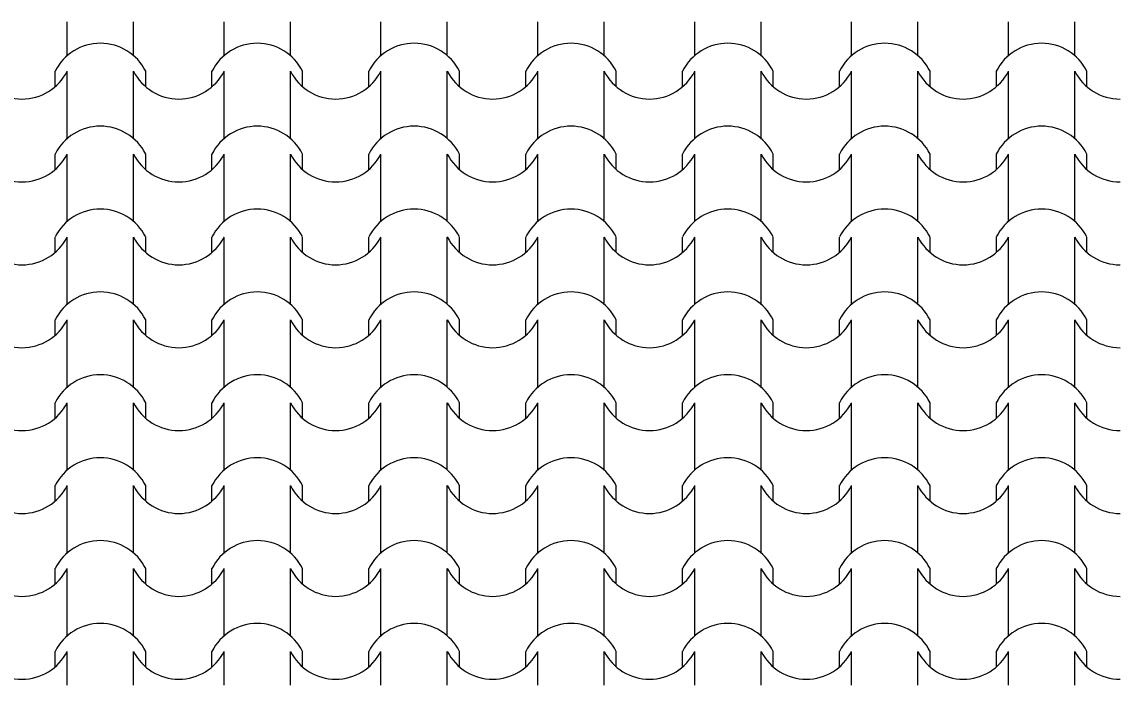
# Model space of a CAD drawing. Header units: feet. Extents: x 2791058 to 2855058, y -67651 to -26651.
# Drawn here: x 2827356 to 2831338, y -41152 to -38747 of the extents above; entities that cross this region are included whole.
import ezdxf

# ---------------------------------------------------------------- set-up
doc = ezdxf.new("R2010")
doc.units = ezdxf.units.FT
doc.header["$MEASUREMENT"] = 0
doc.layers.add('Dimensioning - General', color=7, linetype='Continuous')
doc.layers.add('Dimensioning - General_Pen_No__1', color=7, linetype='Continuous', lineweight=0)
doc.layers.add('Structural - Bearing_Pen_No__82', color=7, linetype='Continuous', lineweight=0, true_color=0xaaaaaa)
doc.styles.add('GENERATED_STYLE_2', font='arial.ttf')
doc.dimstyles.new('GENERATED_STYLE__2', dxfattribs={"dimtxt": 250, "dimasz": 190, "dimexe": 0.18, "dimexo": 3, "dimgap": 0.09, "dimtad": 1, "dimtih": 1, "dimtoh": 1, "dimlfac": 0.001, "dimzin": 0, "dimdsep": 46, "dimtxsty": 'GENERATED_STYLE_2', "dimblk": 'ARROWHEAD_2', "dimblk1": 'ARROWHEAD_2', "dimblk2": 'ARROWHEAD_2', "dimcen": 0.09, "dimclrd": 7, "dimclre": 7, "dimclrt": 7, "dimadec": 0, "dimazin": 0, "dimtfac": 1, "dimtdec": 4, "dimtmove": 0, "dimatfit": 3, "dimfxl": 1, "dimtolj": 1, "dimtzin": 0, "dimarcsym": 0})

# ---------------------------------------------------------------- blocks, each defined once
blk = doc.blocks.new('*X6', base_point=(2247653.8, -76425))
at = {"layer": 'Structural - Bearing_Pen_No__82', "color": 253, "linetype": 'Continuous', "lineweight": 0, "true_color": 0xaaaaaa}
for p, q in [((2827520, -38868.6), (2827520, -38746.7)), ((2827760.5, -38868.6), (2827760.5, -38746.7)), ((2828089, -38868.6), (2828089, -38746.7)), ((2828329.4, -38868.6), (2828329.4, -38746.7)), ((2828657.9, -38868.6), (2828657.9, -38746.7)), ((2828898.4, -38868.6), (2828898.4, -38746.7)), ((2829226.9, -38868.6), (2829226.9, -38746.7)), ((2829467.4, -38868.6), (2829467.4, -38746.7)), ((2829795.8, -38868.6), (2829795.8, -38746.7)), ((2830036.3, -38868.6), (2830036.3, -38746.7)), ((2830364.8, -38868.6), (2830364.8, -38746.7)), ((2830605.3, -38868.6), (2830605.3, -38746.7)), ((2830933.8, -38868.6), (2830933.8, -38746.7)), ((2831174.2, -38868.6), (2831174.2, -38746.7)), ((2827476, -38981.5), (2827476, -38925.4)), ((2827520, -39047.4), (2827520, -38925.4)), ((2827760.5, -39047.4), (2827760.5, -38925.4)), ((2827804.5, -38981.5), (2827804.5, -38925.4)), ((2828045, -38981.5), (2828045, -38925.4)), ((2828089, -39047.4), (2828089, -38925.4)), ((2828329.4, -39047.4), (2828329.4, -38925.4)), ((2828373.4, -38981.5), (2828373.4, -38925.4)), ((2828613.9, -38981.5), (2828613.9, -38925.4)), ((2828657.9, -39047.4), (2828657.9, -38925.4)), ((2828898.4, -39047.4), (2828898.4, -38925.4)), ((2828942.4, -38981.5), (2828942.4, -38925.4)), ((2829182.9, -38981.5), (2829182.9, -38925.4)), ((2829226.9, -39047.4), (2829226.9, -38925.4)), ((2829467.4, -39047.4), (2829467.4, -38925.4)), ((2829511.4, -38981.5), (2829511.4, -38925.4)), ((2829751.8, -38981.5), (2829751.8, -38925.4)), ((2829795.8, -39047.4), (2829795.8, -38925.4)), ((2830036.3, -39047.4), (2830036.3, -38925.4)), ((2830080.3, -38981.5), (2830080.3, -38925.4)), ((2830320.8, -38981.5), (2830320.8, -38925.4)), ((2830364.8, -39047.4), (2830364.8, -38925.4)), ((2830605.3, -39047.4), (2830605.3, -38925.4)), ((2830649.3, -38981.5), (2830649.3, -38925.4)), ((2830889.8, -38981.5), (2830889.8, -38925.4)), ((2830933.8, -39047.4), (2830933.8, -38925.4)), ((2831174.2, -39047.4), (2831174.2, -38925.4)), ((2831218.2, -38981.5), (2831218.2, -38925.4)), ((2827520, -39169.3), (2827520, -39047.4)), ((2827760.5, -39169.3), (2827760.5, -39047.4)), ((2828089, -39169.3), (2828089, -39047.4)), ((2828329.4, -39169.3), (2828329.4, -39047.4)), ((2828657.9, -39169.3), (2828657.9, -39047.4)), ((2828898.4, -39169.3), (2828898.4, -39047.4)), ((2829226.9, -39169.3), (2829226.9, -39047.4)), ((2829467.4, -39169.3), (2829467.4, -39047.4)), ((2829795.8, -39169.3), (2829795.8, -39047.4)), ((2830036.3, -39169.3), (2830036.3, -39047.4)), ((2830364.8, -39169.3), (2830364.8, -39047.4)), ((2830605.3, -39169.3), (2830605.3, -39047.4)), ((2830933.8, -39169.3), (2830933.8, -39047.4)), ((2831174.2, -39169.3), (2831174.2, -39047.4)), ((2827476, -39282.2), (2827476, -39226.1)), ((2827520, -39348), (2827520, -39226.1)), ((2827760.5, -39348), (2827760.5, -39226.1)), ((2827804.5, -39282.2), (2827804.5, -39226.1)), ((2828045, -39282.2), (2828045, -39226.1)), ((2828089, -39348), (2828089, -39226.1)), ((2828329.4, -39348), (2828329.4, -39226.1)), ((2828373.4, -39282.2), (2828373.4, -39226.1)), ((2828613.9, -39282.2), (2828613.9, -39226.1)), ((2828657.9, -39348), (2828657.9, -39226.1)), ((2828898.4, -39348), (2828898.4, -39226.1)), ((2828942.4, -39282.2), (2828942.4, -39226.1)), ((2829182.9, -39282.2), (2829182.9, -39226.1)), ((2829226.9, -39348), (2829226.9, -39226.1)), ((2829467.4, -39348), (2829467.4, -39226.1)), ((2829511.4, -39282.2), (2829511.4, -39226.1)), ((2829751.8, -39282.2), (2829751.8, -39226.1)), ((2829795.8, -39348), (2829795.8, -39226.1)), ((2830036.3, -39348), (2830036.3, -39226.1)), ((2830080.3, -39282.2), (2830080.3, -39226.1)), ((2830320.8, -39282.2), (2830320.8, -39226.1)), ((2830364.8, -39348), (2830364.8, -39226.1)), ((2830605.3, -39348), (2830605.3, -39226.1)), ((2830649.3, -39282.2), (2830649.3, -39226.1)), ((2830889.8, -39282.2), (2830889.8, -39226.1)), ((2830933.8, -39348), (2830933.8, -39226.1)), ((2831174.2, -39348), (2831174.2, -39226.1)), ((2831218.2, -39282.2), (2831218.2, -39226.1)), ((2827520, -39470), (2827520, -39348)), ((2827760.5, -39470), (2827760.5, -39348)), ((2828089, -39470), (2828089, -39348)), ((2828329.4, -39470), (2828329.4, -39348)), ((2828657.9, -39470), (2828657.9, -39348)), ((2828898.4, -39470), (2828898.4, -39348)), ((2829226.9, -39470), (2829226.9, -39348)), ((2829467.4, -39470), (2829467.4, -39348)), ((2829795.8, -39470), (2829795.8, -39348)), ((2830036.3, -39470), (2830036.3, -39348)), ((2830364.8, -39470), (2830364.8, -39348)), ((2830605.3, -39470), (2830605.3, -39348)), ((2830933.8, -39470), (2830933.8, -39348)), ((2831174.2, -39470), (2831174.2, -39348)), ((2827476, -39582.8), (2827476, -39526.8)), ((2827520, -39648.7), (2827520, -39526.8)), ((2827760.5, -39648.7), (2827760.5, -39526.8)), ((2827804.5, -39582.8), (2827804.5, -39526.8)), ((2828045, -39582.8), (2828045, -39526.8)), ((2828089, -39648.7), (2828089, -39526.8)), ((2828329.4, -39648.7), (2828329.4, -39526.8)), ((2828373.4, -39582.8), (2828373.4, -39526.8)), ((2828613.9, -39582.8), (2828613.9, -39526.8)), ((2828657.9, -39648.7), (2828657.9, -39526.8)), ((2828898.4, -39648.7), (2828898.4, -39526.8)), ((2828942.4, -39582.8), (2828942.4, -39526.8)), ((2829182.9, -39582.8), (2829182.9, -39526.8)), ((2829226.9, -39648.7), (2829226.9, -39526.8)), ((2829467.4, -39648.7), (2829467.4, -39526.8)), ((2829511.4, -39582.8), (2829511.4, -39526.8)), ((2829751.8, -39582.8), (2829751.8, -39526.8)), ((2829795.8, -39648.7), (2829795.8, -39526.8)), ((2830036.3, -39648.7), (2830036.3, -39526.8)), ((2830080.3, -39582.8), (2830080.3, -39526.8)), ((2830320.8, -39582.8), (2830320.8, -39526.8)), ((2830364.8, -39648.7), (2830364.8, -39526.8)), ((2830605.3, -39648.7), (2830605.3, -39526.8)), ((2830649.3, -39582.8), (2830649.3, -39526.8)), ((2830889.8, -39582.8), (2830889.8, -39526.8)), ((2830933.8, -39648.7), (2830933.8, -39526.8)), ((2831174.2, -39648.7), (2831174.2, -39526.8)), ((2831218.2, -39582.8), (2831218.2, -39526.8)), ((2827520, -39770.6), (2827520, -39648.7)), ((2827760.5, -39770.6), (2827760.5, -39648.7)), ((2828089, -39770.6), (2828089, -39648.7)), ((2828329.4, -39770.6), (2828329.4, -39648.7)), ((2828657.9, -39770.6), (2828657.9, -39648.7)), ((2828898.4, -39770.6), (2828898.4, -39648.7)), ((2829226.9, -39770.6), (2829226.9, -39648.7)), ((2829467.4, -39770.6), (2829467.4, -39648.7)), ((2829795.8, -39770.6), (2829795.8, -39648.7)), ((2830036.3, -39770.6), (2830036.3, -39648.7)), ((2830364.8, -39770.6), (2830364.8, -39648.7)), ((2830605.3, -39770.6), (2830605.3, -39648.7)), ((2830933.8, -39770.6), (2830933.8, -39648.7)), ((2831174.2, -39770.6), (2831174.2, -39648.7)), ((2827476, -39883.5), (2827476, -39827.4)), ((2827520, -39949.4), (2827520, -39827.4)), ((2827760.5, -39949.4), (2827760.5, -39827.4)), ((2827804.5, -39883.5), (2827804.5, -39827.4)), ((2828045, -39883.5), (2828045, -39827.4)), ((2828089, -39949.4), (2828089, -39827.4)), ((2828329.4, -39949.4), (2828329.4, -39827.4)), ((2828373.4, -39883.5), (2828373.4, -39827.4)), ((2828613.9, -39883.5), (2828613.9, -39827.4)), ((2828657.9, -39949.4), (2828657.9, -39827.4)), ((2828898.4, -39949.4), (2828898.4, -39827.4)), ((2828942.4, -39883.5), (2828942.4, -39827.4)), ((2829182.9, -39883.5), (2829182.9, -39827.4)), ((2829226.9, -39949.4), (2829226.9, -39827.4)), ((2829467.4, -39949.4), (2829467.4, -39827.4)), ((2829511.4, -39883.5), (2829511.4, -39827.4)), ((2829751.8, -39883.5), (2829751.8, -39827.4)), ((2829795.8, -39949.4), (2829795.8, -39827.4)), ((2830036.3, -39949.4), (2830036.3, -39827.4)), ((2830080.3, -39883.5), (2830080.3, -39827.4)), ((2830320.8, -39883.5), (2830320.8, -39827.4)), ((2830364.8, -39949.4), (2830364.8, -39827.4)), ((2830605.3, -39949.4), (2830605.3, -39827.4)), ((2830649.3, -39883.5), (2830649.3, -39827.4)), ((2830889.8, -39883.5), (2830889.8, -39827.4)), ((2830933.8, -39949.4), (2830933.8, -39827.4)), ((2831174.2, -39949.4), (2831174.2, -39827.4)), ((2831218.2, -39883.5), (2831218.2, -39827.4)), ((2827520, -40071.3), (2827520, -39949.4)), ((2827760.5, -40071.3), (2827760.5, -39949.4)), ((2828089, -40071.3), (2828089, -39949.4)), ((2828329.4, -40071.3), (2828329.4, -39949.4)), ((2828657.9, -40071.3), (2828657.9, -39949.4)), ((2828898.4, -40071.3), (2828898.4, -39949.4)), ((2829226.9, -40071.3), (2829226.9, -39949.4)), ((2829467.4, -40071.3), (2829467.4, -39949.4)), ((2829795.8, -40071.3), (2829795.8, -39949.4)), ((2830036.3, -40071.3), (2830036.3, -39949.4)), ((2830364.8, -40071.3), (2830364.8, -39949.4)), ((2830605.3, -40071.3), (2830605.3, -39949.4)), ((2830933.8, -40071.3), (2830933.8, -39949.4)), ((2831174.2, -40071.3), (2831174.2, -39949.4)), ((2827476, -40184.2), (2827476, -40128.1)), ((2827520, -40250), (2827520, -40128.1)), ((2827760.5, -40250), (2827760.5, -40128.1)), ((2827804.5, -40184.2), (2827804.5, -40128.1)), ((2828045, -40184.2), (2828045, -40128.1)), ((2828089, -40250), (2828089, -40128.1)), ((2828329.4, -40250), (2828329.4, -40128.1)), ((2828373.4, -40184.2), (2828373.4, -40128.1)), ((2828613.9, -40184.2), (2828613.9, -40128.1)), ((2828657.9, -40250), (2828657.9, -40128.1)), ((2828898.4, -40250), (2828898.4, -40128.1)), ((2828942.4, -40184.2), (2828942.4, -40128.1)), ((2829182.9, -40184.2), (2829182.9, -40128.1)), ((2829226.9, -40250), (2829226.9, -40128.1)), ((2829467.4, -40250), (2829467.4, -40128.1)), ((2829511.4, -40184.2), (2829511.4, -40128.1)), ((2829751.8, -40184.2), (2829751.8, -40128.1)), ((2829795.8, -40250), (2829795.8, -40128.1)), ((2830036.3, -40250), (2830036.3, -40128.1)), ((2830080.3, -40184.2), (2830080.3, -40128.1)), ((2830320.8, -40184.2), (2830320.8, -40128.1)), ((2830364.8, -40250), (2830364.8, -40128.1)), ((2830605.3, -40250), (2830605.3, -40128.1)), ((2830649.3, -40184.2), (2830649.3, -40128.1)), ((2830889.8, -40184.2), (2830889.8, -40128.1)), ((2830933.8, -40250), (2830933.8, -40128.1)), ((2831174.2, -40250), (2831174.2, -40128.1)), ((2831218.2, -40184.2), (2831218.2, -40128.1)), ((2827520, -40372), (2827520, -40250)), ((2827760.5, -40372), (2827760.5, -40250)), ((2828089, -40372), (2828089, -40250)), ((2828329.4, -40372), (2828329.4, -40250)), ((2828657.9, -40372), (2828657.9, -40250)), ((2828898.4, -40372), (2828898.4, -40250)), ((2829226.9, -40372), (2829226.9, -40250)), ((2829467.4, -40372), (2829467.4, -40250)), ((2829795.8, -40372), (2829795.8, -40250)), ((2830036.3, -40372), (2830036.3, -40250)), ((2830364.8, -40372), (2830364.8, -40250)), ((2830605.3, -40372), (2830605.3, -40250)), ((2830933.8, -40372), (2830933.8, -40250)), ((2831174.2, -40372), (2831174.2, -40250)), ((2827476, -40484.8), (2827476, -40428.8)), ((2827520, -40550.7), (2827520, -40428.8)), ((2827760.5, -40550.7), (2827760.5, -40428.8)), ((2827804.5, -40484.8), (2827804.5, -40428.8)), ((2828045, -40484.8), (2828045, -40428.8)), ((2828089, -40550.7), (2828089, -40428.8)), ((2828329.4, -40550.7), (2828329.4, -40428.8)), ((2828373.4, -40484.8), (2828373.4, -40428.8)), ((2828613.9, -40484.8), (2828613.9, -40428.8)), ((2828657.9, -40550.7), (2828657.9, -40428.8)), ((2828898.4, -40550.7), (2828898.4, -40428.8)), ((2828942.4, -40484.8), (2828942.4, -40428.8)), ((2829182.9, -40484.8), (2829182.9, -40428.8)), ((2829226.9, -40550.7), (2829226.9, -40428.8)), ((2829467.4, -40550.7), (2829467.4, -40428.8)), ((2829511.4, -40484.8), (2829511.4, -40428.8)), ((2829751.8, -40484.8), (2829751.8, -40428.8)), ((2829795.8, -40550.7), (2829795.8, -40428.8)), ((2830036.3, -40550.7), (2830036.3, -40428.8)), ((2830080.3, -40484.8), (2830080.3, -40428.8)), ((2830320.8, -40484.8), (2830320.8, -40428.8)), ((2830364.8, -40550.7), (2830364.8, -40428.8)), ((2830605.3, -40550.7), (2830605.3, -40428.8)), ((2830649.3, -40484.8), (2830649.3, -40428.8)), ((2830889.8, -40484.8), (2830889.8, -40428.8)), ((2830933.8, -40550.7), (2830933.8, -40428.8)), ((2831174.2, -40550.7), (2831174.2, -40428.8)), ((2831218.2, -40484.8), (2831218.2, -40428.8)), ((2827520, -40672.7), (2827520, -40550.7)), ((2827760.5, -40672.7), (2827760.5, -40550.7)), ((2828089, -40672.7), (2828089, -40550.7)), ((2828329.4, -40672.7), (2828329.4, -40550.7)), ((2828657.9, -40672.7), (2828657.9, -40550.7)), ((2828898.4, -40672.7), (2828898.4, -40550.7)), ((2829226.9, -40672.7), (2829226.9, -40550.7)), ((2829467.4, -40672.7), (2829467.4, -40550.7)), ((2829795.8, -40672.7), (2829795.8, -40550.7)), ((2830036.3, -40672.7), (2830036.3, -40550.7)), ((2830364.8, -40672.7), (2830364.8, -40550.7)), ((2830605.3, -40672.7), (2830605.3, -40550.7)), ((2830933.8, -40672.7), (2830933.8, -40550.7)), ((2831174.2, -40672.7), (2831174.2, -40550.7)), ((2827476, -40785.5), (2827476, -40729.5)), ((2827520, -40851.4), (2827520, -40729.5)), ((2827760.5, -40851.4), (2827760.5, -40729.5)), ((2827804.5, -40785.5), (2827804.5, -40729.5)), ((2828045, -40785.5), (2828045, -40729.5)), ((2828089, -40851.4), (2828089, -40729.5)), ((2828329.4, -40851.4), (2828329.4, -40729.5)), ((2828373.4, -40785.5), (2828373.4, -40729.5)), ((2828613.9, -40785.5), (2828613.9, -40729.5)), ((2828657.9, -40851.4), (2828657.9, -40729.5)), ((2828898.4, -40851.4), (2828898.4, -40729.5)), ((2828942.4, -40785.5), (2828942.4, -40729.5)), ((2829182.9, -40785.5), (2829182.9, -40729.5)), ((2829226.9, -40851.4), (2829226.9, -40729.5)), ((2829467.4, -40851.4), (2829467.4, -40729.5)), ((2829511.4, -40785.5), (2829511.4, -40729.5)), ((2829751.8, -40785.5), (2829751.8, -40729.5)), ((2829795.8, -40851.4), (2829795.8, -40729.5)), ((2830036.3, -40851.4), (2830036.3, -40729.5)), ((2830080.3, -40785.5), (2830080.3, -40729.5)), ((2830320.8, -40785.5), (2830320.8, -40729.5)), ((2830364.8, -40851.4), (2830364.8, -40729.5)), ((2830605.3, -40851.4), (2830605.3, -40729.5)), ((2830649.3, -40785.5), (2830649.3, -40729.5)), ((2830889.8, -40785.5), (2830889.8, -40729.5)), ((2830933.8, -40851.4), (2830933.8, -40729.5)), ((2831174.2, -40851.4), (2831174.2, -40729.5)), ((2831218.2, -40785.5), (2831218.2, -40729.5)), ((2827520, -40973.3), (2827520, -40851.4)), ((2827760.5, -40973.3), (2827760.5, -40851.4)), ((2828089, -40973.3), (2828089, -40851.4)), ((2828329.4, -40973.3), (2828329.4, -40851.4)), ((2828657.9, -40973.3), (2828657.9, -40851.4)), ((2828898.4, -40973.3), (2828898.4, -40851.4)), ((2829226.9, -40973.3), (2829226.9, -40851.4)), ((2829467.4, -40973.3), (2829467.4, -40851.4)), ((2829795.8, -40973.3), (2829795.8, -40851.4)), ((2830036.3, -40973.3), (2830036.3, -40851.4)), ((2830364.8, -40973.3), (2830364.8, -40851.4)), ((2830605.3, -40973.3), (2830605.3, -40851.4)), ((2830933.8, -40973.3), (2830933.8, -40851.4)), ((2831174.2, -40973.3), (2831174.2, -40851.4)), ((2827476, -41086.2), (2827476, -41030.1)), ((2827520, -41152.1), (2827520, -41030.1)), ((2827760.5, -41152.1), (2827760.5, -41030.1)), ((2827804.5, -41086.2), (2827804.5, -41030.1)), ((2828045, -41086.2), (2828045, -41030.1)), ((2828089, -41152.1), (2828089, -41030.1)), ((2828329.4, -41152.1), (2828329.4, -41030.1)), ((2828373.4, -41086.2), (2828373.4, -41030.1)), ((2828613.9, -41086.2), (2828613.9, -41030.1)), ((2828657.9, -41152.1), (2828657.9, -41030.1)), ((2828898.4, -41152.1), (2828898.4, -41030.1)), ((2828942.4, -41086.2), (2828942.4, -41030.1)), ((2829182.9, -41086.2), (2829182.9, -41030.1)), ((2829226.9, -41152.1), (2829226.9, -41030.1)), ((2829467.4, -41152.1), (2829467.4, -41030.1)), ((2829511.4, -41086.2), (2829511.4, -41030.1)), ((2829751.8, -41086.2), (2829751.8, -41030.1)), ((2829795.8, -41152.1), (2829795.8, -41030.1)), ((2830036.3, -41152.1), (2830036.3, -41030.1)), ((2830080.3, -41086.2), (2830080.3, -41030.1)), ((2830320.8, -41086.2), (2830320.8, -41030.1)), ((2830364.8, -41152.1), (2830364.8, -41030.1)), ((2830605.3, -41152.1), (2830605.3, -41030.1)), ((2830649.3, -41086.2), (2830649.3, -41030.1)), ((2830889.8, -41086.2), (2830889.8, -41030.1)), ((2830933.8, -41152.1), (2830933.8, -41030.1)), ((2831174.2, -41152.1), (2831174.2, -41030.1)), ((2831218.2, -41086.2), (2831218.2, -41030.1))]:
    blk.add_line(p, q, dxfattribs=at)
for centre, radius, start, end in [((2827640.2, -39008), 183.9, 26.7044, 153.2956), ((2828209.2, -39008), 183.9, 26.7044, 153.2956), ((2828778.2, -39008), 183.9, 26.7044, 153.2956), ((2829347.1, -39008), 183.9, 26.7044, 153.2956), ((2829916.1, -39008), 183.9, 26.7044, 153.2956), ((2830485, -39008), 183.9, 26.7044, 153.2956), ((2831054, -39008), 183.9, 26.7044, 153.2956), ((2827356.3, -38841.5), 184.9, 206.9885, 269.8295), ((2827355.2, -38841.5), 184.9, 270.1705, 333.0115), ((2827925.3, -38841.5), 184.9, 206.9885, 269.8295), ((2827924.2, -38841.5), 184.9, 270.1705, 333.0115), ((2828494.2, -38841.5), 184.9, 206.9885, 269.8295), ((2828493.1, -38841.5), 184.9, 270.1705, 333.0115), ((2829063.2, -38841.5), 184.9, 206.9885, 269.8295), ((2829062.1, -38841.5), 184.9, 270.1705, 333.0115), ((2829632.2, -38841.5), 184.9, 206.9885, 269.8295), ((2829631.1, -38841.5), 184.9, 270.1705, 333.0115), ((2830201.1, -38841.5), 184.9, 206.9885, 269.8295), ((2830200, -38841.5), 184.9, 270.1705, 333.0115), ((2830770.1, -38841.5), 184.9, 206.9885, 269.8295), ((2830769, -38841.5), 184.9, 270.1705, 333.0115), ((2831339, -38841.5), 184.9, 206.9885, 269.8295), ((2827640.2, -39308.7), 183.9, 26.7044, 153.2956), ((2828209.2, -39308.7), 183.9, 26.7044, 153.2956), ((2828778.2, -39308.7), 183.9, 26.7044, 153.2956), ((2829347.1, -39308.7), 183.9, 26.7044, 153.2956), ((2829916.1, -39308.7), 183.9, 26.7044, 153.2956), ((2830485, -39308.7), 183.9, 26.7044, 153.2956), ((2831054, -39308.7), 183.9, 26.7044, 153.2956), ((2827356.3, -39142.2), 184.9, 206.9885, 269.8295), ((2827355.2, -39142.2), 184.9, 270.1705, 333.0115), ((2827925.3, -39142.2), 184.9, 206.9885, 269.8295), ((2827924.2, -39142.2), 184.9, 270.1705, 333.0115), ((2828494.2, -39142.2), 184.9, 206.9885, 269.8295), ((2828493.1, -39142.2), 184.9, 270.1705, 333.0115), ((2829063.2, -39142.2), 184.9, 206.9885, 269.8295), ((2829062.1, -39142.2), 184.9, 270.1705, 333.0115), ((2829632.2, -39142.2), 184.9, 206.9885, 269.8295), ((2829631.1, -39142.2), 184.9, 270.1705, 333.0115), ((2830201.1, -39142.2), 184.9, 206.9885, 269.8295), ((2830200, -39142.2), 184.9, 270.1705, 333.0115), ((2830770.1, -39142.2), 184.9, 206.9885, 269.8295), ((2830769, -39142.2), 184.9, 270.1705, 333.0115), ((2831339, -39142.2), 184.9, 206.9885, 269.8295), ((2827640.2, -39609.4), 183.9, 26.7044, 153.2956), ((2828209.2, -39609.4), 183.9, 26.7044, 153.2956), ((2828778.2, -39609.4), 183.9, 26.7044, 153.2956), ((2829347.1, -39609.4), 183.9, 26.7044, 153.2956), ((2829916.1, -39609.4), 183.9, 26.7044, 153.2956), ((2830485, -39609.4), 183.9, 26.7044, 153.2956), ((2831054, -39609.4), 183.9, 26.7044, 153.2956), ((2827356.3, -39442.8), 184.9, 206.9885, 269.8295), ((2827355.2, -39442.8), 184.9, 270.1705, 333.0115), ((2827925.3, -39442.8), 184.9, 206.9885, 269.8295), ((2827924.2, -39442.8), 184.9, 270.1705, 333.0115), ((2828494.2, -39442.8), 184.9, 206.9885, 269.8295), ((2828493.1, -39442.8), 184.9, 270.1705, 333.0115), ((2829063.2, -39442.8), 184.9, 206.9885, 269.8295), ((2829062.1, -39442.8), 184.9, 270.1705, 333.0115), ((2829632.2, -39442.8), 184.9, 206.9885, 269.8295), ((2829631.1, -39442.8), 184.9, 270.1705, 333.0115), ((2830201.1, -39442.8), 184.9, 206.9885, 269.8295), ((2830200, -39442.8), 184.9, 270.1705, 333.0115), ((2830770.1, -39442.8), 184.9, 206.9885, 269.8295), ((2830769, -39442.8), 184.9, 270.1705, 333.0115), ((2831339, -39442.8), 184.9, 206.9885, 269.8295), ((2827640.2, -39910.1), 183.9, 26.7044, 153.2956), ((2828209.2, -39910.1), 183.9, 26.7044, 153.2956), ((2828778.2, -39910.1), 183.9, 26.7044, 153.2956), ((2829347.1, -39910.1), 183.9, 26.7044, 153.2956), ((2829916.1, -39910.1), 183.9, 26.7044, 153.2956), ((2830485, -39910.1), 183.9, 26.7044, 153.2956), ((2831054, -39910.1), 183.9, 26.7044, 153.2956), ((2827356.3, -39743.5), 184.9, 206.9885, 269.8295), ((2827355.2, -39743.5), 184.9, 270.1705, 333.0115), ((2827925.3, -39743.5), 184.9, 206.9885, 269.8295), ((2827924.2, -39743.5), 184.9, 270.1705, 333.0115), ((2828494.2, -39743.5), 184.9, 206.9885, 269.8295), ((2828493.1, -39743.5), 184.9, 270.1705, 333.0115), ((2829063.2, -39743.5), 184.9, 206.9885, 269.8295), ((2829062.1, -39743.5), 184.9, 270.1705, 333.0115), ((2829632.2, -39743.5), 184.9, 206.9885, 269.8295), ((2829631.1, -39743.5), 184.9, 270.1705, 333.0115), ((2830201.1, -39743.5), 184.9, 206.9885, 269.8295), ((2830200, -39743.5), 184.9, 270.1705, 333.0115), ((2830770.1, -39743.5), 184.9, 206.9885, 269.8295), ((2830769, -39743.5), 184.9, 270.1705, 333.0115), ((2831339, -39743.5), 184.9, 206.9885, 269.8295), ((2827640.2, -40210.7), 183.9, 26.7044, 153.2956), ((2828209.2, -40210.7), 183.9, 26.7044, 153.2956), ((2828778.2, -40210.7), 183.9, 26.7044, 153.2956), ((2829347.1, -40210.7), 183.9, 26.7044, 153.2956), ((2829916.1, -40210.7), 183.9, 26.7044, 153.2956), ((2830485, -40210.7), 183.9, 26.7044, 153.2956), ((2831054, -40210.7), 183.9, 26.7044, 153.2956), ((2827356.3, -40044.2), 184.9, 206.9885, 269.8295), ((2827355.2, -40044.2), 184.9, 270.1705, 333.0115), ((2827925.3, -40044.2), 184.9, 206.9885, 269.8295), ((2827924.2, -40044.2), 184.9, 270.1705, 333.0115), ((2828494.2, -40044.2), 184.9, 206.9885, 269.8295), ((2828493.1, -40044.2), 184.9, 270.1705, 333.0115), ((2829063.2, -40044.2), 184.9, 206.9885, 269.8295), ((2829062.1, -40044.2), 184.9, 270.1705, 333.0115), ((2829632.2, -40044.2), 184.9, 206.9885, 269.8295), ((2829631.1, -40044.2), 184.9, 270.1705, 333.0115), ((2830201.1, -40044.2), 184.9, 206.9885, 269.8295), ((2830200, -40044.2), 184.9, 270.1705, 333.0115), ((2830770.1, -40044.2), 184.9, 206.9885, 269.8295), ((2830769, -40044.2), 184.9, 270.1705, 333.0115), ((2831339, -40044.2), 184.9, 206.9885, 269.8295), ((2827640.2, -40511.4), 183.9, 26.7044, 153.2956), ((2828209.2, -40511.4), 183.9, 26.7044, 153.2956), ((2828778.2, -40511.4), 183.9, 26.7044, 153.2956), ((2829347.1, -40511.4), 183.9, 26.7044, 153.2956), ((2829916.1, -40511.4), 183.9, 26.7044, 153.2956), ((2830485, -40511.4), 183.9, 26.7044, 153.2956), ((2831054, -40511.4), 183.9, 26.7044, 153.2956), ((2827356.3, -40344.9), 184.9, 206.9885, 269.8295), ((2827355.2, -40344.9), 184.9, 270.1705, 333.0115), ((2827925.3, -40344.9), 184.9, 206.9885, 269.8295), ((2827924.2, -40344.9), 184.9, 270.1705, 333.0115), ((2828494.2, -40344.9), 184.9, 206.9885, 269.8295), ((2828493.1, -40344.9), 184.9, 270.1705, 333.0115), ((2829063.2, -40344.9), 184.9, 206.9885, 269.8295), ((2829062.1, -40344.9), 184.9, 270.1705, 333.0115), ((2829632.2, -40344.9), 184.9, 206.9885, 269.8295), ((2829631.1, -40344.9), 184.9, 270.1705, 333.0115), ((2830201.1, -40344.9), 184.9, 206.9885, 269.8295), ((2830200, -40344.9), 184.9, 270.1705, 333.0115), ((2830770.1, -40344.9), 184.9, 206.9885, 269.8295), ((2830769, -40344.9), 184.9, 270.1705, 333.0115), ((2831339, -40344.9), 184.9, 206.9885, 269.8295), ((2827640.2, -40812.1), 183.9, 26.7044, 153.2956), ((2828209.2, -40812.1), 183.9, 26.7044, 153.2956), ((2828778.2, -40812.1), 183.9, 26.7044, 153.2956), ((2829347.1, -40812.1), 183.9, 26.7044, 153.2956), ((2829916.1, -40812.1), 183.9, 26.7044, 153.2956), ((2830485, -40812.1), 183.9, 26.7044, 153.2956), ((2831054, -40812.1), 183.9, 26.7044, 153.2956), ((2827356.3, -40645.5), 184.9, 206.9885, 269.8295), ((2827355.2, -40645.5), 184.9, 270.1705, 333.0115), ((2827925.3, -40645.5), 184.9, 206.9885, 269.8295), ((2827924.2, -40645.5), 184.9, 270.1705, 333.0115), ((2828494.2, -40645.5), 184.9, 206.9885, 269.8295), ((2828493.1, -40645.5), 184.9, 270.1705, 333.0115), ((2829063.2, -40645.5), 184.9, 206.9885, 269.8295), ((2829062.1, -40645.5), 184.9, 270.1705, 333.0115), ((2829632.2, -40645.5), 184.9, 206.9885, 269.8295), ((2829631.1, -40645.5), 184.9, 270.1705, 333.0115), ((2830201.1, -40645.5), 184.9, 206.9885, 269.8295), ((2830200, -40645.5), 184.9, 270.1705, 333.0115), ((2830770.1, -40645.5), 184.9, 206.9885, 269.8295), ((2830769, -40645.5), 184.9, 270.1705, 333.0115), ((2831339, -40645.5), 184.9, 206.9885, 269.8295), ((2827640.2, -41112.7), 183.9, 26.7044, 153.2956), ((2828209.2, -41112.7), 183.9, 26.7044, 153.2956), ((2828778.2, -41112.7), 183.9, 26.7044, 153.2956), ((2829347.1, -41112.7), 183.9, 26.7044, 153.2956), ((2829916.1, -41112.7), 183.9, 26.7044, 153.2956), ((2830485, -41112.7), 183.9, 26.7044, 153.2956), ((2831054, -41112.7), 183.9, 26.7044, 153.2956), ((2827356.3, -40946.2), 184.9, 206.9885, 269.8295), ((2827355.2, -40946.2), 184.9, 270.1705, 333.0115), ((2827925.3, -40946.2), 184.9, 206.9885, 269.8295), ((2827924.2, -40946.2), 184.9, 270.1705, 333.0115), ((2828494.2, -40946.2), 184.9, 206.9885, 269.8295), ((2828493.1, -40946.2), 184.9, 270.1705, 333.0115), ((2829063.2, -40946.2), 184.9, 206.9885, 269.8295), ((2829062.1, -40946.2), 184.9, 270.1705, 333.0115), ((2829632.2, -40946.2), 184.9, 206.9885, 269.8295), ((2829631.1, -40946.2), 184.9, 270.1705, 333.0115), ((2830201.1, -40946.2), 184.9, 206.9885, 269.8295), ((2830200, -40946.2), 184.9, 270.1705, 333.0115), ((2830770.1, -40946.2), 184.9, 206.9885, 269.8295), ((2830769, -40946.2), 184.9, 270.1705, 333.0115), ((2831339, -40946.2), 184.9, 206.9885, 269.8295)]:
    blk.add_arc(centre, radius, start, end, dxfattribs=at)
blk = doc.blocks.new('Fill_3', base_point=(2247653.8, -74225))
at = {"layer": 'Structural - Bearing_Pen_No__82', "color": 253, "linetype": 'Continuous', "lineweight": 0, "true_color": 0xaaaaaa}
blk.add_blockref('*X6', (2247653.8, -76425), dxfattribs=at)
blk = doc.blocks.new('*D156', base_point=(2247653.8, -76425))
at = {"layer": 'Dimensioning - General_Pen_No__1', "color": 7, "linetype": 'Continuous', "lineweight": 0, "transparency": 16777216}
for p, q in [((2803604.4, -33750.7), (2803604.4, -33375.7)), ((2819204.4, -33750.7), (2819204.4, -33375.7)), ((2803676.5, -33438.2), (2803532.2, -33688.2)), ((2819276.5, -33438.2), (2819132.2, -33688.2)), ((2803482.1, -33563.2), (2803604.4, -33563.2)), ((2803604.4, -33563.2), (2819204.4, -33563.2)), ((2819204.4, -33563.2), (2835704.4, -33563.2))]:
    blk.add_line(p, q, dxfattribs=at)
at = {"layer": 'Dimensioning - General_Pen_No__1', "color": 7, "lineweight": 0, "transparency": 16777216, "insert": (2810976.9, -33513.2), "char_height": 250, "attachment_point": 7, "style": 'GENERATED_STYLE_2'}
blk.add_mtext('\\A1;15.60', dxfattribs=at)
blk = doc.blocks.new('ARROWHEAD_2')
at = {"color": 0, "linetype": 'Continuous', "lineweight": 0}
for p, q in [((-0.378, -0.655), (0.378, 0.655)), ((0, 0), (-1, 0))]:
    blk.add_line(p, q, dxfattribs=at)

msp = doc.modelspace()

# ---------------------------------------------------------------- block references
at = {"layer": 'Structural - Bearing_Pen_No__82', "color": 253, "linetype": 'Continuous', "lineweight": 0, "true_color": 0xaaaaaa}
msp.add_blockref('Fill_3', (2247653.822, -74224.967), dxfattribs=at)

# ---------------------------------------------------------------- dimensions: what is measured, and where the dimension line sits
at = {"layer": 'Dimensioning - General', "color": 7, "linetype": 'Continuous', "lineweight": 0}
dim = msp.add_linear_dim(base=(2819204.377, -33563.192), p1=(2803604.377, -43881.235), p2=(2819204.377, -37331.235), dimstyle='GENERATED_STYLE__2', dxfattribs=at)
dim.commit()
dim.dimension.update_dxf_attribs({"geometry": '*D156', "text_midpoint": (2811396.95, -33388.192), "dimtype": 160})

doc.saveas('drawing.dxf')
